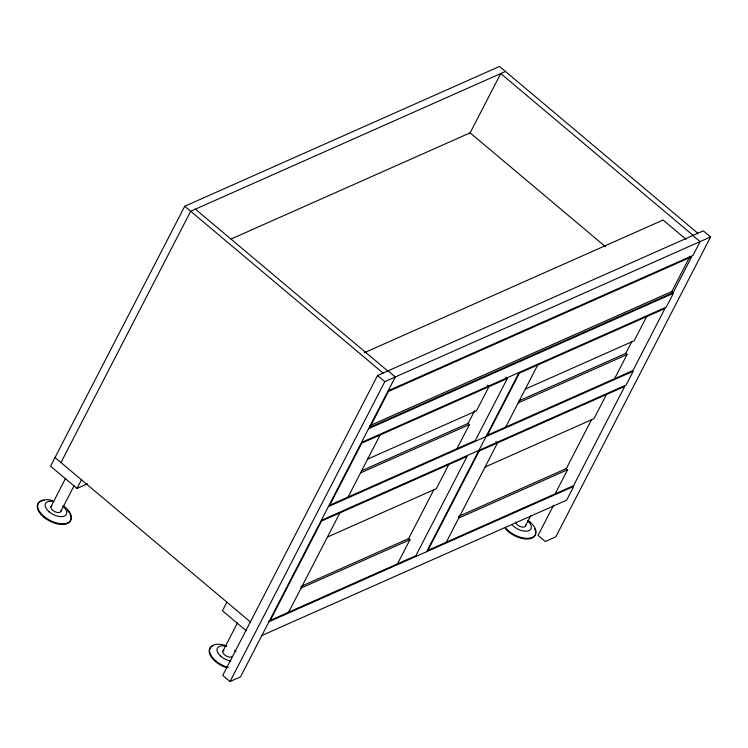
<?xml version="1.0" encoding="UTF-8"?>
<svg xmlns="http://www.w3.org/2000/svg" width="748" height="748" viewBox="0 0 748 748"><rect width="100%" height="100%" fill="white"/><g stroke="black" fill="none" stroke-linecap="round" stroke-linejoin="round"><path stroke-width="1.12" d="M697.819 233.273L499.505 66.45L184.728 206.252L50.565 466.172L77.007 488.416L87.507 483.76M60.962 462.563L190.675 211.254L505.461 71.453M43.674 517.055L44.02 516.391M50.958 506.686L65.628 478.262M60.934 511.202L74.033 485.826M77.007 488.416L81.457 479.805M226.887 602.14L222.437 610.751L246.232 630.77M469.651 133.78L500.739 73.556L693.097 235.368M215.546 661.634L215.892 660.97M222.829 651.265L237.499 622.841M553.576 505.302L538.036 535.4L545.311 541.515L555.801 536.849L710.6 236.938L703.326 230.823L377.525 375.524L222.736 675.435L230.001 681.55L240.501 676.893L395.29 376.983L388.025 370.858M230.001 681.55L384.799 381.639L710.6 236.938M288.644 612.191L339.891 512.913M348.072 497.055L380.106 435.009M433.924 489.622L408.642 538.607L300.846 586.479M474.681 410.661L468.07 423.462L361.34 470.866M397.506 563.842L409.969 539.719L408.352 538.354M448.753 464.564L436.299 488.696L327.437 537.045M456.935 448.707L469.389 424.574L467.781 423.218M507.331 378.507L475.298 440.553L329.709 505.209L361.742 443.162L507.331 378.507L505.713 377.142M426.622 551.715L519.14 372.457M446.304 542.178L497.542 442.9L495.924 441.535M505.732 427.043L537.756 364.987M525.554 525.769L530.79 515.615M529.275 522.291L529.621 521.627M591.575 419.609L566.301 468.585L458.505 516.457M631.826 341.63L625.721 353.449L519 400.844M555.166 493.83L567.62 469.697L566.002 468.341M606.404 394.551L593.949 418.674L485.087 467.023M614.594 378.694L627.048 354.561L625.431 353.196M646.618 316.638L634.164 340.77L525.302 389.119M689.815 256.686L671.844 291.514L369.671 425.715M673.163 292.627L691.666 256.779L388.427 391.456L369.923 427.304L673.181 292.599L671.526 291.271M671.807 291.954L673.415 293.31L666.3 307.101L361.49 442.479M51.995 505.62L51.35 506.031A5.498 2.917 27.3 0 0 53.239 510.688A5.498 2.917 27.3 0 0 59.84 512.315L60.541 511.856A5.498 2.917 27.3 0 0 60.99 510.398M223.923 650.152L223.222 650.61A5.498 2.917 27.3 0 0 225.111 655.267A5.498 2.917 27.3 0 0 231.702 656.894L232.413 656.435M230.982 239.061L470.137 132.845L605.497 246.718M364.164 352.785L663.102 220.024L686.01 239.295M388.175 390.765L692.994 255.395L700.109 241.604L692.835 235.489M368.605 428.688L673.415 293.31M367.651 459.141L476.513 410.792L488.968 386.66L487.35 385.295M360.527 472.923L469.389 424.574M518.186 402.91L627.048 354.561M328.391 506.592L633.21 371.223L626.095 385.005L321.275 520.384M301.098 588.059L409.969 539.719M458.758 518.046L567.62 469.697M268.962 621.738L573.781 486.359L566.666 500.15L261.847 635.52M48.555 511.436L49.237 511.931M220.426 656.015L221.099 656.51M195.396 209.16L387.754 370.98M184.728 206.252L383.032 373.074M377.525 375.524L384.799 381.639M55.015 457.561L250.683 622.158M63.187 505.657A18.317 9.733 27.3 0 1 65.712 523.488A18.317 9.733 27.3 0 1 39.102 510.725A18.317 9.733 27.3 0 1 52.584 500.571M69.863 513.913A18.317 9.733 27.3 0 1 52.416 522.3A18.317 9.733 27.3 0 1 40.083 501.721M40.944 501.272A18.317 9.733 27.3 0 1 44.113 500.44M62.841 506.321A18.317 9.733 27.3 0 1 64.665 507.733M67.722 510.772A18.317 9.733 27.3 0 1 68.919 512.343M63.374 506.592A11.725 6.227 27.3 0 1 62.131 516.616A11.725 6.227 27.3 0 1 46.021 508.191A11.725 6.227 27.3 0 1 53.781 501.581M228.308 667.468A18.317 9.733 27.3 0 1 209.524 651.012A18.317 9.733 27.3 0 1 226.653 645.842M226.868 667.805A18.317 9.733 27.3 0 1 211.03 656.632A18.317 9.733 27.3 0 1 212.815 645.851M230.898 661.064A11.725 6.227 27.3 0 1 217.238 651.237A11.725 6.227 27.3 0 1 226.579 646.384M234.535 650.545A11.725 6.227 27.3 0 1 235.901 651.826M515.522 522.057A5.498 2.917 27.3 0 0 519.056 526.012A5.498 2.917 27.3 0 0 524.451 526.873L525.161 526.424A5.498 2.917 27.3 0 0 525.61 524.956M527.808 520.215A18.317 9.733 27.3 0 1 531.632 537.69A18.317 9.733 27.3 0 1 505.573 527.91M527.985 521.16A11.725 6.227 27.3 0 1 527.733 531.033A11.725 6.227 27.3 0 1 511.894 524.544M534.483 528.481A18.317 9.733 27.3 0 1 526.985 539.009A18.317 9.733 27.3 0 1 505.227 528.574M321.528 521.066L270.29 620.354L415.869 555.689L467.117 456.411L321.528 521.066M479.178 451.053L427.94 550.332L573.529 485.676L624.767 386.389L479.178 451.053M519.393 373.14L487.369 435.196L632.958 370.531L664.981 308.485L519.393 373.14"/></g></svg>
